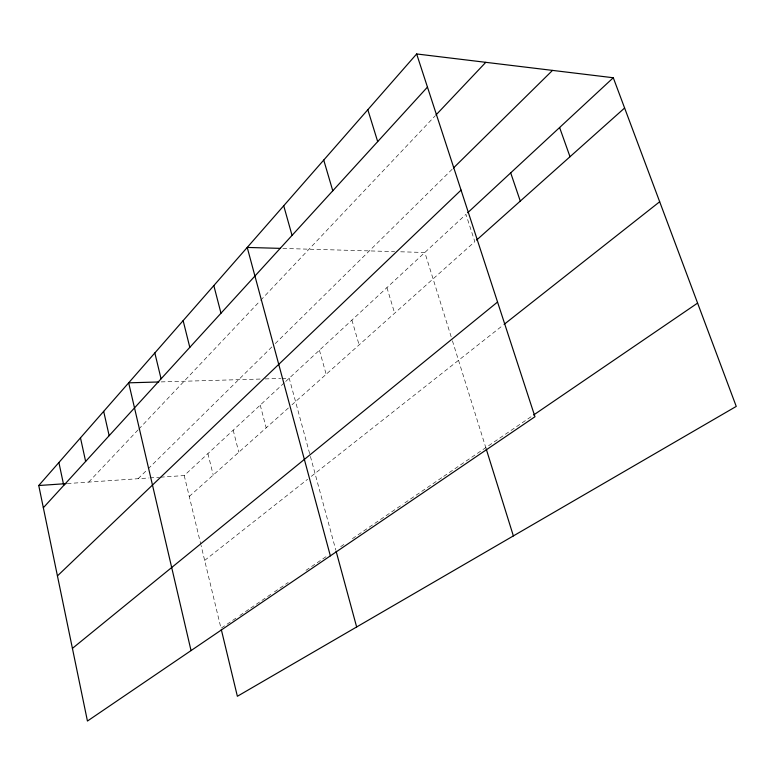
<?xml version="1.0" encoding="UTF-8"?>
<svg xmlns="http://www.w3.org/2000/svg" width="775" height="775" viewBox="0 0 775 775"><rect width="100%" height="100%" fill="white"/><g stroke="black" fill="none" stroke-linecap="round" stroke-linejoin="round"><path stroke-width="0.58" stroke-dasharray="3.88 2.91" d="M88.689 482.098L137.96 430.009M138.783 429.147L259.848 301.175M260.671 300.293L435.056 115.959M138.115 478.718L147.328 469.631M148.17 468.807L271.889 346.909M275.27 343.577L452.552 168.892M160.58 477.177L184.227 475.559L284.822 382.298M285.694 381.484L465.94 214.365L474.823 241.655L291.991 404.782M189.255 496.446L288.436 407.96M204.658 560.422L307.617 479.27M311.317 476.354L502.219 325.868M235.891 618.179L221.011 628.331L201.025 545.3M239.853 615.476L249.753 608.724M250.742 608.046L272.412 593.253M274.389 591.906L288.193 582.49M305.96 570.361L327.835 555.442M340.671 546.675L344.584 544.002M352.402 538.664L402.893 504.205M404.889 502.849L442.69 477.051M443.688 476.373L531.66 416.33M67.289 483.561L148.752 477.981M149.943 477.904L159.398 477.255M161.2 381.901L260.303 379.052M265.127 378.917L280.782 378.462M281.984 378.433L289.211 378.219L335.778 550.008M282.875 248.446L394.659 251.623M400.694 251.798L424.836 252.476L452.067 339.673M452.426 340.826L485.799 447.63M386.938 287.612L394.64 313.197M351.908 320.085L359.106 344.904M319.426 350.213L326.168 374.296M260.226 405.102L266.183 427.81M233.188 430.164L238.807 452.242M207.913 453.598L213.222 475.065M184.227 475.559L200.744 544.137"/><path stroke-width="1.16" d="M416.65 53.959L534.963 416.727L87.439 721.041L38.75 485.518L416.65 53.959L613.287 77.752L736.25 406.41L237.373 696.279L221.292 629.503M43.342 507.751L427.461 87.1M435.889 115.078L485.789 62.329M453.404 168.049L552.507 70.399M57.437 575.903L461.057 190.108M467.693 212.737L613.287 77.752M476.606 240.066L624.602 108.016M72.424 648.384L497.56 302.017M504.089 324.396L659.68 201.752M533.626 414.993L697.597 303.093M38.75 485.518L66.098 483.648M158.797 381.968L128.669 382.831L191.037 650.593M280.502 248.378L247.225 247.438L330.353 555.859M559.608 127.517L570.003 156.724M510.696 172.873L520.287 201.093M486.157 448.783L513.37 535.913M367.825 109.711L377.687 141.602M323.737 160.067L332.775 190.786M283.718 205.772L292.049 235.387M336.098 551.18L356.645 626.975M213.822 285.578L220.982 313.216M183.132 320.627L189.807 347.355M154.835 352.945L161.074 378.82M103.676 411.37L109.159 435.676M80.484 437.865L85.638 461.435M58.89 462.52L63.753 485.392"/></g></svg>
